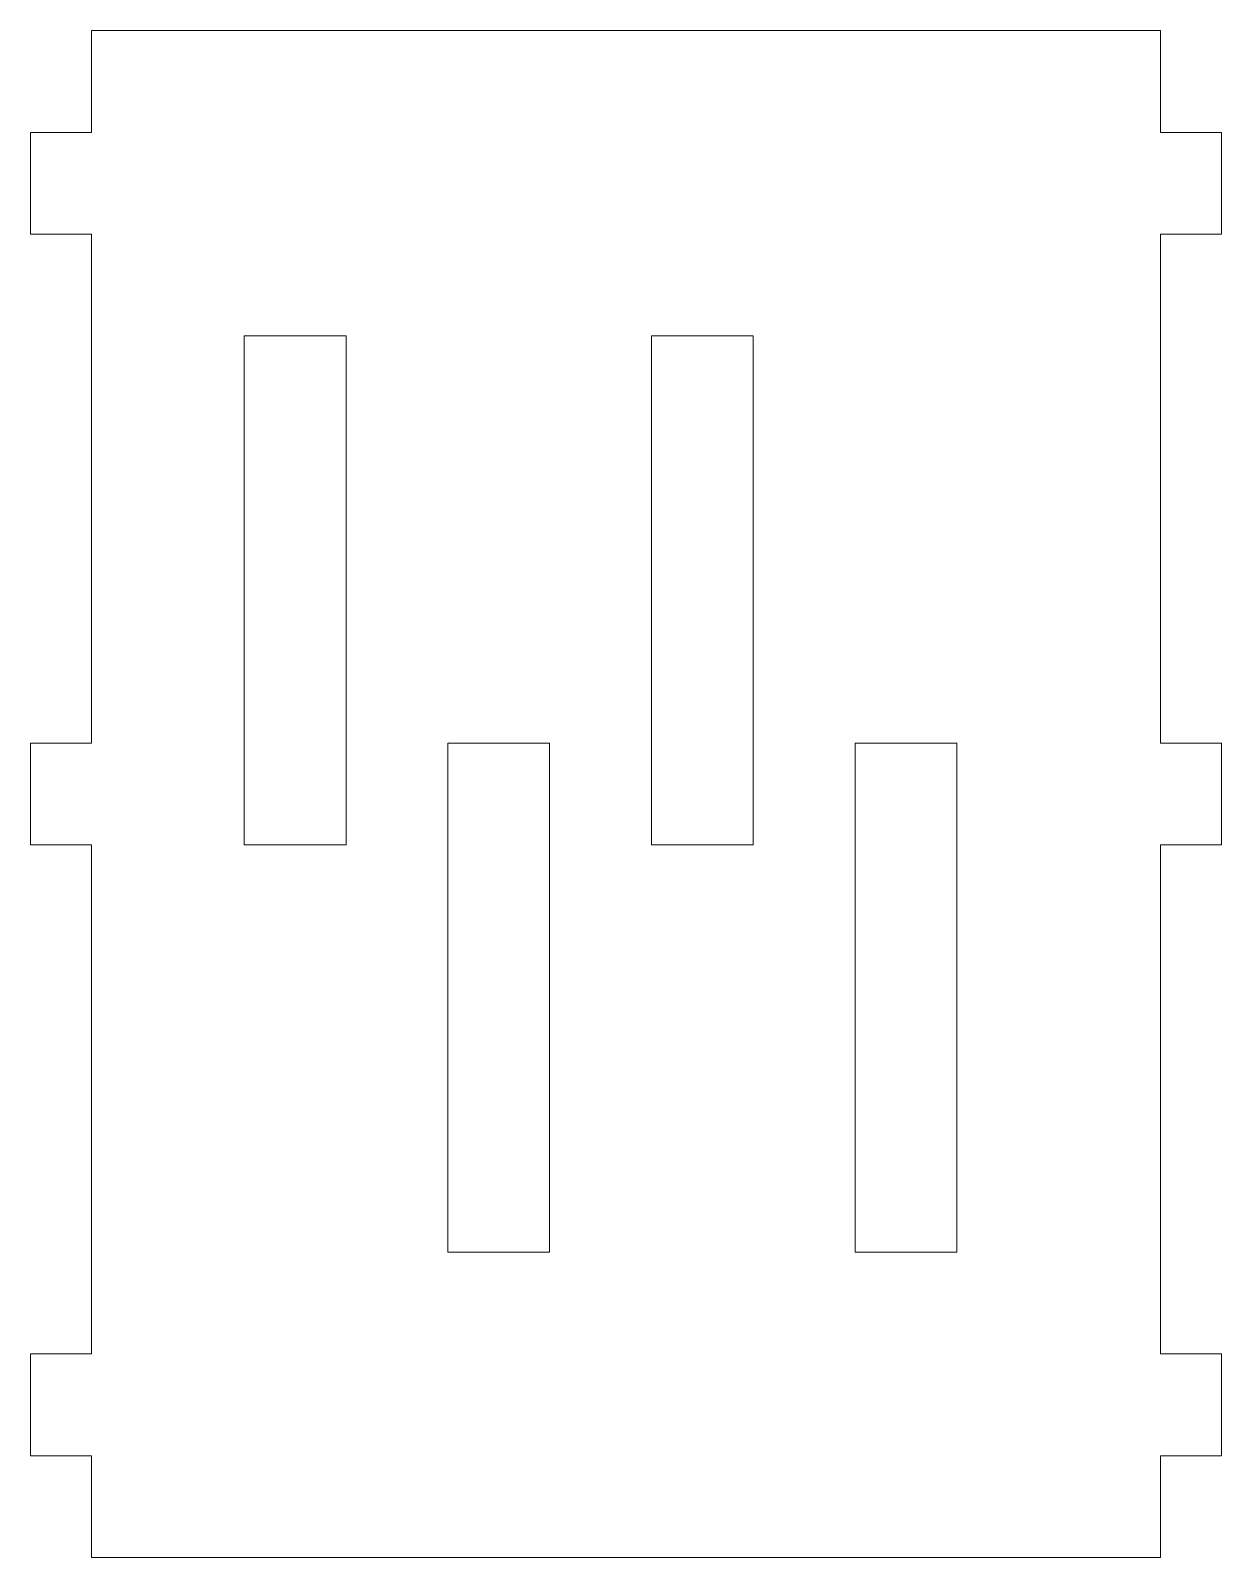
# Model space of a CAD drawing. Header units: millimetres. Extents: x -6 to 111, y 0 to 150.
import ezdxf

# ---------------------------------------------------------------- set-up
doc = ezdxf.new("R2010")
doc.units = ezdxf.units.MM
doc.layers.add('Panel', color=1, linetype='CONTINUOUS', lineweight=0)

msp = doc.modelspace()

# ---------------------------------------------------------------- linework, layer by layer
at = {"layer": 'Panel'}
for p, q in [((0, 150), (105, 150)), ((0, 140), (0, 150)), ((105, 140), (105, 150)), ((-6, 140), (-6, 130)), ((-3, 140), (-6, 140)), ((0, 140), (-3, 140)), ((105, 140), (108, 140)), ((108, 140), (111, 140)), ((111, 140), (111, 130)), ((-3, 130), (-6, 130)), ((0, 130), (-3, 130)), ((0, 80), (0, 130)), ((105, 130), (108, 130)), ((105, 80), (105, 130)), ((111, 130), (108, 130)), ((15, 120), (25, 120)), ((15, 70), (15, 120)), ((25, 120), (25, 70)), ((55, 120), (65, 120)), ((55, 70), (55, 120)), ((65, 120), (65, 70)), ((-6, 80), (-6, 70)), ((-3, 80), (-6, 80)), ((0, 80), (-3, 80)), ((35, 80), (45, 80)), ((35, 30), (35, 80)), ((45, 80), (45, 30)), ((75, 80), (85, 80)), ((75, 30), (75, 80)), ((85, 80), (85, 30)), ((105, 80), (108, 80)), ((108, 80), (111, 80)), ((111, 80), (111, 70)), ((-6, 70), (-3, 70)), ((0, 70), (-3, 70)), ((0, 20), (0, 70)), ((25, 70), (15, 70)), ((65, 70), (55, 70)), ((105, 70), (108, 70)), ((105, 20), (105, 70)), ((111, 70), (108, 70)), ((45, 30), (35, 30)), ((85, 30), (75, 30)), ((-6, 10), (-6, 20)), ((-3, 20), (-6, 20)), ((0, 20), (-3, 20)), ((105, 20), (108, 20)), ((108, 20), (111, 20)), ((111, 20), (111, 10)), ((-6, 10), (-3, 10)), ((0, 10), (-3, 10)), ((0, 0), (0, 10)), ((105, 10), (108, 10)), ((105, 0), (105, 10)), ((108, 10), (111, 10)), ((0, 0), (105, 0))]:
    msp.add_line(p, q, dxfattribs=at)

doc.saveas('drawing.dxf')
